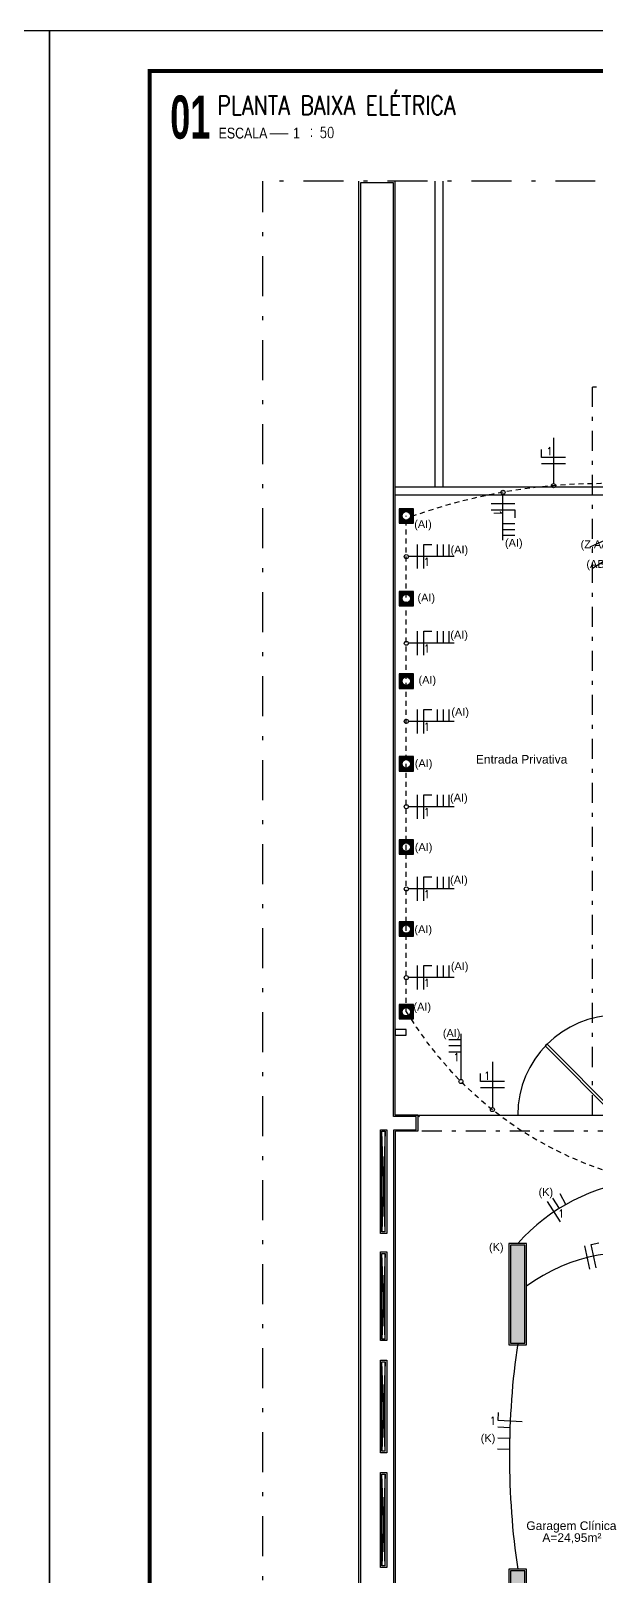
# Model space of a CAD drawing. Header units: millimetres. Extents: x 3040 to 3208, y 298 to 357.
# Drawn here: x 3123.14 to 3137.28, y 318.64 to 357.26 of the extents above; entities that cross this region are included whole.
import ezdxf
from ezdxf.enums import TextEntityAlignment as Align

# ---------------------------------------------------------------- set-up
doc = ezdxf.new("R2010")
doc.units = ezdxf.units.MM
doc.header["$MEASUREMENT"] = 0
for name, pattern in [('CONTINU', [0]), ('DASHDOT', [1, 0.5, -0.25, 0, -0.25]), ('HIDDEN2', [0.1875, 0.125, -0.0625])]:
    doc.linetypes.add(name, pattern=pattern)
doc.layers.get('0').update_dxf_attribs({"linetype": 'CONTINUOUS'})
for name, color, linetype in [('-HIDRO', 8, 'CONTINUOUS'), ('A-TXT-Y', 8, 'CONTINUOUS'), ('CABO-ILUM', 3, 'CONTINUOUS'), ('E-txt-g', 3, 'CONTINUOUS'), ('E-TXT-Y', 2, 'CONTINUOUS'), ('eletroduto parede e teto', 2, 'CONTINU'), ('eletroduto_chao', 2, 'HIDDEN2'), ('FIACAO', 1, 'CONTINUOUS'), ('PENA 03', 3, 'CONTINUOUS'), ('PL4', 4, 'CONTINUOUS'), ('Pontos Luminotécnicos', 3, 'CONTINUOUS'), ("PRANCHA - PROJETU'S", 7, 'CONTINUOUS'), ('TEXTO', 2, 'CONTINUOUS'), ('TXT_0', 7, 'CONTINUOUS')]:
    doc.layers.add(name, color=color, linetype=linetype)
doc.layers.add('E-Txt-W', color=7, linetype='CONTINUOUS', lineweight=20)
doc.styles.add('ARIAL', font='arial.ttf', dxfattribs={"height": 2})
doc.styles.add('COTA50', font='ROMANS.shx', dxfattribs={"height": 0.08})
doc.styles.add('F2', font='ARIALN.TTF')
doc.styles.add('REG140', font='romans.shx', dxfattribs={"width": 0.8, "height": 0.35})
doc.styles.add('REG80', font='romans.shx', dxfattribs={"width": 0.8, "height": 0.2})
doc.styles.add('ROMANS', font='romans.shx', dxfattribs={"height": 0.1})
doc.styles.add('SANSSERIF2', font='sanssb__.ttf', dxfattribs={"width": 0.8})
doc.dimstyles.new('COTA50', dxfattribs={"dimtxt": 0.08, "dimasz": 0.05, "dimexe": 0.05, "dimexo": 0.95, "dimgap": 0.04, "dimtad": 1, "dimzin": 4, "dimdsep": 46, "dimtxsty": 'COTA50', "dimblk1": 'USERTICK', "dimblk2": 'USERTICK', "dimsah": 1, "dimcen": -0.1, "dimdle": 0.05, "dimse1": 1, "dimse2": 1, "dimclrd": 250, "dimclre": 3, "dimclrt": 4, "dimadec": 0, "dimazin": 0, "dimtfac": 1, "dimtix": 1, "dimtmove": 2, "dimatfit": 3, "dimldrblk": 'USERTICK', "dimfxl": 0, "dimtvp": 1.25, "dimtolj": 1, "dimtzin": 4, "dimarcsym": 0})

# ---------------------------------------------------------------- blocks, each defined once
blk = doc.blocks.new('LUMINÁRIA.04')
at = {"layer": 'Pontos Luminotécnicos', "ltscale": 0.05}
h = blk.add_hatch(color=9, dxfattribs=at)
h.dxf.hatch_style = 1
h.paths.add_polyline_path([(0.02, 0.2), (0.02, 0.02), (1.247, 0.02), (1.247, 0.2)])
for points in [[(0, 0.22), (0, 0), (1.267, 0), (1.267, 0.22)], [(0.02, 0.2), (0.02, 0.02), (1.247, 0.02), (1.247, 0.2)]]:
    blk.add_lwpolyline(points, close=True, dxfattribs=at)
blk = doc.blocks.new('eletrico')
at = {"layer": '-HIDRO', "linetype": 'DASHDOT'}
for p in [(-6.347, -14.246), (7.26, 12.39)]:
    blk.add_line(p, (-6.347, 12.39), dxfattribs=at)
at = {"layer": '-HIDRO'}
for p, q in [((-5.147, -7.728), (-5.147, 12.39)), ((-4.714, 12.37), (-5.127, 12.37)), ((-5.127, 12.37), (-5.127, -7.748)), ((-4.714, 0.698), (-4.714, 12.37)), ((-4.694, 0.718), (-4.694, 12.39)), ((-4.194, 8.564), (-4.194, 12.39)), ((-4.094, 8.564), (-4.094, 12.39)), ((-4.194, 8.564), (-4.694, 8.564)), ((-1.627, 8.564), (-4.194, 8.564)), ((-1.627, 8.464), (-4.694, 8.464)), ((-4.554, 1.786), (-4.694, 1.786)), ((-4.694, 1.786), (-4.694, 1.716)), ((-4.554, 1.716), (-4.554, 1.786)), ((-4.694, 1.716), (-4.554, 1.716)), ((-2.794, 1.602), (-2.816, 1.581)), ((-2.816, 1.581), (-1.932, 0.697)), ((-1.91, 0.718), (-2.794, 1.602)), ((-4.431, 0.698), (-4.714, 0.698)), ((-4.41, 0.718), (-4.694, 0.718)), ((-4.431, 0.534), (-4.431, 0.698)), ((-4.41, 0.718), (-4.41, 0.514)), ((-4.41, 0.718), (-1.91, 0.718)), ((-4.389, 0.697), (-4.41, 0.718)), ((-4.878, 0.534), (-4.798, 0.534)), ((-4.878, -0.764), (-4.878, 0.534)), ((-4.858, -0.744), (-4.858, 0.514)), ((-4.858, 0.514), (-4.818, 0.514)), ((-4.818, -0.744), (-4.858, 0.514)), ((-4.818, 0.514), (-4.858, -0.744)), ((-4.818, -0.744), (-4.818, 0.514)), ((-4.798, 0.534), (-4.798, -0.764)), ((-4.708, -7.648), (-4.708, 0.534)), ((-4.708, 0.534), (-4.431, 0.534)), ((-4.688, -7.628), (-4.688, 0.514)), ((-4.41, 0.514), (-4.688, 0.514)), ((-4.798, -0.764), (-4.878, -0.764)), ((-4.818, -0.744), (-4.858, -0.744)), ((-4.878, -0.993), (-4.798, -0.993)), ((-4.878, -2.102), (-4.878, -0.993)), ((-4.858, -2.082), (-4.858, -1.013)), ((-4.858, -1.013), (-4.818, -1.013)), ((-4.818, -2.082), (-4.858, -1.013)), ((-4.818, -1.013), (-4.858, -2.082)), ((-4.818, -2.082), (-4.818, -1.013)), ((-4.798, -0.993), (-4.798, -2.102)), ((-4.798, -2.102), (-4.878, -2.102)), ((-4.818, -2.082), (-4.858, -2.082)), ((-4.878, -2.345), (-4.798, -2.345)), ((-4.878, -3.504), (-4.878, -2.345)), ((-4.858, -3.484), (-4.858, -2.365)), ((-4.858, -2.365), (-4.818, -2.365)), ((-4.818, -3.484), (-4.858, -2.365)), ((-4.818, -2.365), (-4.858, -3.484)), ((-4.818, -3.484), (-4.818, -2.365)), ((-4.798, -2.345), (-4.798, -3.504)), ((-4.798, -3.504), (-4.878, -3.504)), ((-4.818, -3.484), (-4.858, -3.484)), ((-4.878, -3.751), (-4.798, -3.751)), ((-4.878, -4.936), (-4.878, -3.751)), ((-4.858, -4.916), (-4.858, -3.771)), ((-4.858, -3.771), (-4.818, -3.771)), ((-4.818, -4.916), (-4.858, -3.771)), ((-4.818, -3.771), (-4.858, -4.916)), ((-4.818, -4.916), (-4.818, -3.771)), ((-4.798, -3.751), (-4.798, -4.936)), ((-4.798, -4.936), (-4.878, -4.936)), ((-4.818, -4.916), (-4.858, -4.916))]:
    blk.add_line(p, q, dxfattribs=at)
at = {"layer": '-HIDRO', "linetype": 'DASHDOT', "ltscale": 0.5}
for p, q in [((-2.227, 1.318), (-2.227, 9.814)), ((-1.627, 9.814), (-2.227, 9.814)), ((-2.227, 0.718), (-2.227, 1.188)), ((-4.554, 0.718), (-1.627, 0.718)), ((-1.91, 0.514), (-4.41, 0.514))]:
    blk.add_line(p, q, dxfattribs=at)
at = {"layer": '-HIDRO'}
blk.add_arc((-1.91, 0.718), 1.25, 90, 180, dxfattribs=at)
blk = doc.blocks.new('f_fn')
at = {"layer": 'FIACAO'}
for points in [[(-0.04, -0.15), (-0.04, 0.15)], [(0.04, -0.15), (0.04, 0.15), (0.14, 0.15)]]:
    blk.add_lwpolyline(points, dxfattribs=at)
blk = doc.blocks.new('f_nr')
at = {"layer": 'FIACAO'}
for points in [[(-0.041, 0), (-0.041, 0.151)], [(0.041, -0.149), (0.041, 0.151), (0.141, 0.151)]]:
    blk.add_lwpolyline(points, dxfattribs=at)
blk = doc.blocks.new('f_r')
at = {"layer": 'FIACAO'}
blk.add_lwpolyline([(0, 0), (0, 0.15)], dxfattribs=at)
blk = doc.blocks.new('f_fr')
at = {"layer": 'FIACAO'}
for points in [[(-0.04, -0.15), (-0.04, 0.15)], [(0.04, 0), (0.04, 0.15)]]:
    blk.add_lwpolyline(points, dxfattribs=at)
blk = doc.blocks.new('el')
at = {"layer": 'A-TXT-Y'}
blk.add_line((0, -0.598), (0, -0.025), dxfattribs=at)
blk.add_circle((0, 0), 0.0254, dxfattribs=at)
blk = doc.blocks.new('USERTICK')
for p, q in [((0, 1), (0, -1)), ((-1, 0), (1, 0))]:
    blk.add_line(p, q)
blk.add_circle((0, 0), 0.25)
blk = doc.blocks.new('ADFSGASDFG')
at = {"layer": "PRANCHA - PROJETU'S", "color": 1}
blk.add_lwpolyline([(276.578, 47.946), (360.678, 47.946), (360.678, 107.346), (276.578, 107.346)], close=True, dxfattribs=at)
at = {"layer": "PRANCHA - PROJETU'S", "color": 4, "const_width": 0.1}
blk.add_lwpolyline([(279.078, 106.346), (359.678, 106.346), (359.678, 48.946), (279.078, 48.946)], close=True, dxfattribs=at)
blk = doc.blocks.new('IND_DES')
at = {"layer": 'E-Txt-W', "color": 7}
blk.add_line((0.027, -0.243), (0.198, -0.243), dxfattribs=at)
at = {"layer": 'E-txt-g', "color": 7, "style": 'F2'}
for s, p in [('ESCALA', (-0.446, -0.286)), ('1', (0.243, -0.286)), (':', (0.399, -0.271))]:
    blk.add_text(s, height=0.1, dxfattribs=at).set_placement(p)
blk.add_attdef('ESCALA', (0.49, -0.281), '', height=0.1, dxfattribs=at)
at = {"layer": 'E-Txt-W', "color": 6, "style": 'F2'}
blk.add_attdef('00', text='', height=0.4, dxfattribs=at).set_placement((-0.708, -0.288), align=Align.CENTER)
at = {"layer": 'E-TXT-Y', "color": 7, "style": 'F2'}
for tag, p in [('PROJETO', (-0.456, 0.183)), ('DESENHO', (-0.458, -0.066))]:
    blk.add_attdef(tag, p, '', height=0.175, dxfattribs=at)

msp = doc.modelspace()

# ---------------------------------------------------------------- hatches: boundary and pattern name
at = {"layer": 'Pontos Luminotécnicos'}
h = msp.add_hatch(color=251, dxfattribs=at)
h.dxf.hatch_style = 1
edge = h.paths.add_edge_path()
edge.add_arc((3132.533, 345.142), 0.106, 0, 360)
h.paths.add_polyline_path([(3132.713, 345.322), (3132.353, 345.322), (3132.353, 344.962), (3132.713, 344.962)])
h = msp.add_hatch(color=251, dxfattribs=at)
h.dxf.hatch_style = 1
edge = h.paths.add_edge_path()
edge.add_arc((3132.533, 343.076), 0.106, 0, 360)
h.paths.add_polyline_path([(3132.713, 343.256), (3132.353, 343.256), (3132.353, 342.896), (3132.713, 342.896)])
h = msp.add_hatch(color=251, dxfattribs=at)
h.dxf.hatch_style = 1
edge = h.paths.add_edge_path()
edge.add_arc((3132.533, 341.011), 0.106, 0, 360)
h.paths.add_polyline_path([(3132.713, 341.191), (3132.353, 341.191), (3132.353, 340.831), (3132.713, 340.831)])
h = msp.add_hatch(color=251, dxfattribs=at)
h.dxf.hatch_style = 1
edge = h.paths.add_edge_path()
edge.add_arc((3132.533, 338.945), 0.106, 0, 360)
h.paths.add_polyline_path([(3132.713, 339.125), (3132.353, 339.125), (3132.353, 338.765), (3132.713, 338.765)])
h = msp.add_hatch(color=251, dxfattribs=at)
h.dxf.hatch_style = 1
edge = h.paths.add_edge_path()
edge.add_arc((3132.533, 336.864), 0.106, 0, 360)
h.paths.add_polyline_path([(3132.713, 337.044), (3132.353, 337.044), (3132.353, 336.684), (3132.713, 336.684)])
h = msp.add_hatch(color=251, dxfattribs=at)
h.dxf.hatch_style = 1
edge = h.paths.add_edge_path()
edge.add_arc((3132.533, 334.814), 0.106, 0, 360)
h.paths.add_polyline_path([(3132.713, 334.994), (3132.353, 334.994), (3132.353, 334.634), (3132.713, 334.634)])
h = msp.add_hatch(color=251, dxfattribs=at)
h.dxf.hatch_style = 1
edge = h.paths.add_edge_path()
edge.add_arc((3132.533, 332.748), 0.106, 0, 360)
h.paths.add_polyline_path([(3132.713, 332.928), (3132.353, 332.928), (3132.353, 332.568), (3132.713, 332.568)])

# ---------------------------------------------------------------- linework, layer by layer
at = {"layer": 'eletroduto parede e teto'}
for centre, radius, start, end in [((3138.891, 323.777), 4.78, 96.054, 138.3396), ((3138.14, 322.328), 4.408, 75.006, 126.1599), ((3154.577, 321.636), 19.464, 171.6574, 188.3426)]:
    msp.add_arc(centre, radius, start, end, dxfattribs=at)
at = {"layer": 'eletroduto_chao'}
msp.add_line((3132.533, 332.748), (3132.533, 345.142), dxfattribs=at)
for centre, radius, start, end in [((3137.403, 331.895), 14.053, 83.53, 109.4982), ((3140.418, 337.521), 9.218, 211.1851, 257.267)]:
    msp.add_arc(centre, radius, start, end, dxfattribs=at)
at = {"layer": 'Pontos Luminotécnicos', "ltscale": 0.5}
for points in [[(3132.713, 345.322), (3132.353, 345.322), (3132.353, 344.962), (3132.713, 344.962)], [(3132.713, 343.256), (3132.353, 343.256), (3132.353, 342.896), (3132.713, 342.896)], [(3132.713, 341.191), (3132.353, 341.191), (3132.353, 340.831), (3132.713, 340.831)], [(3132.713, 339.125), (3132.353, 339.125), (3132.353, 338.765), (3132.713, 338.765)], [(3132.713, 337.044), (3132.353, 337.044), (3132.353, 336.684), (3132.713, 336.684)], [(3132.713, 334.994), (3132.353, 334.994), (3132.353, 334.634), (3132.713, 334.634)], [(3132.713, 332.928), (3132.353, 332.928), (3132.353, 332.568), (3132.713, 332.568)]]:
    msp.add_lwpolyline(points, close=True, dxfattribs=at)
for centre in [(3132.533, 345.142), (3132.533, 343.076), (3132.533, 341.011), (3132.533, 338.945), (3132.533, 336.864), (3132.533, 334.814), (3132.533, 332.748)]:
    msp.add_circle(centre, 0.106, dxfattribs=at)

# ---------------------------------------------------------------- block references
ref = msp.add_blockref('IND_DES', (3129.043, 355.348), dxfattribs=dict(xscale=2.699723250675218, yscale=2.699723250675218, zscale=2.699723250675218))
ref.add_attrib('00', '01', dxfattribs={"layer": 'E-Txt-W', "height": 1.0799, "style": 'SANSSERIF2', "width": 0.6}).set_placement((3127.131, 354.57), align=Align.CENTER)
ref.add_attrib('DESENHO', 'PLANTA BAIXA ELÉTRICA ', (3127.806, 355.17), dxfattribs={"layer": 'E-TXT-Y', "height": 0.47245, "style": 'REG140', "width": 0.8})
ref.add_attrib('ESCALA', '50', (3130.365, 354.589), dxfattribs={"layer": 'CABO-ILUM', "height": 0.27, "style": 'REG80', "width": 0.8})
at = {"layer": 'eletroduto parede e teto', "xscale": 2, "yscale": 2, "zscale": 2}
for name, p, rotation in [('el', (3136.216, 345.897), 180), ('f_fn', (3136.216, 346.521), 89.99999999967415), ('f_fn', (3134.952, 345.374), 270), ('f_r', (3134.952, 344.948), 270), ('f_r', (3134.952, 344.802), 270), ('f_r', (3134.952, 344.659), 269.9999999999041), ('el', (3132.533, 344.125), 90), ('f_r', (3133.606, 344.125), 359.9999999999042), ('f_r', (3133.606, 341.959), 359.9999999999042), ('el', (3132.533, 341.959), 90), ('f_r', (3133.606, 340.005), 359.9999999999042), ('el', (3132.533, 340.005), 90), ('f_r', (3133.606, 337.871), 359.9999999999042), ('el', (3132.533, 337.871), 90), ('f_r', (3133.606, 335.817), 359.9999999999042), ('el', (3132.533, 335.817), 90), ('f_r', (3133.606, 333.601), 359.9999999999042), ('el', (3132.533, 333.601), 90), ('el', (3133.9, 331.003), 180), ('f_r', (3133.9, 332.044), 90), ('f_r', (3133.9, 331.899), 90), ('f_r', (3133.9, 331.741), 90), ('el', (3134.687, 330.302), 180), ('f_fn', (3134.687, 330.925), 90), ('f_fr', (3136.294, 327.79), 32.36097681904207), ('f_r', (3136.526, 327.931), 29.03345075018444), ('f_fn', (3137.14, 326.62), 11.85122819289666), ('f_nr', (3135.13, 322.431), 87.24832150521082), ('f_r', (3135.114, 321.807), 89.29382664686437), ('f_r', (3135.119, 322.083), 88.52742960292244)]:
    msp.add_blockref(name, p, dxfattribs=dict(at, rotation=rotation))
for name, p in [('el', (3134.952, 345.732)), ('f_fn', (3132.891, 344.125)), ('f_r', (3133.317, 344.125)), ('f_r', (3133.462, 344.125)), ('f_fn', (3132.891, 341.959)), ('f_r', (3133.317, 341.959)), ('f_r', (3133.462, 341.959)), ('f_fn', (3132.891, 340.005)), ('f_r', (3133.317, 340.005)), ('f_r', (3133.462, 340.005)), ('f_fn', (3132.891, 337.871)), ('f_r', (3133.317, 337.871)), ('f_r', (3133.462, 337.871)), ('f_fn', (3132.891, 335.817)), ('f_r', (3133.317, 335.817)), ('f_r', (3133.462, 335.817)), ('f_fn', (3132.891, 333.601)), ('f_r', (3133.317, 333.601)), ('f_r', (3133.462, 333.601))]:
    msp.add_blockref(name, p, dxfattribs=at)
at = {"layer": 'PENA 03', "xscale": 2, "yscale": 2, "zscale": 2}
msp.add_blockref('eletrico', (3141.641, 328.73), dxfattribs=at)
at = {"layer": 'Pontos Luminotécnicos', "xscale": 2, "yscale": 2, "zscale": 2, "rotation": 89.99999999999997}
for p in [(3135.54, 324.42), (3135.54, 316.278)]:
    msp.add_blockref('LUMINÁRIA.04', p, dxfattribs=at)
at = {"layer": "PRANCHA - PROJETU'S", "color": 1}
for p in [(2762.934, 249.919), (2847.034, 249.919)]:
    msp.add_blockref('ADFSGASDFG', p, dxfattribs=at)

# ---------------------------------------------------------------- texts
at = {"layer": 'TEXTO', "color": 4, "style": 'ARIAL'}
for s, p in [('(AI)', (3132.951, 344.936)), ('(AI)', (3135.222, 344.469)), ('(Z,AA,AD)', (3137.515, 344.432)), ('(AI)', (3133.86, 344.3)), ('(AB,AC)', (3137.54, 343.941)), ('(AI)', (3133.033, 343.1)), ('(AI)', (3133.855, 342.172)), ('(AI)', (3133.059, 341.043)), ('(AI)', (3133.881, 340.244)), ('(AI)', (3132.966, 338.959)), ('(AI)', (3133.849, 338.1)), ('(AI)', (3132.966, 336.864)), ('(AI)', (3133.849, 336.047)), ('(AI)', (3132.957, 334.811)), ('(AI)', (3133.868, 333.887)), ('(AI)', (3132.932, 332.873)), ('(AI)', (3133.667, 332.215)), ('(K)', (3136.024, 328.242)), ('(K)', (3134.784, 326.865)), ('(K)', (3134.577, 322.091))]:
    msp.add_text(s, height=0.196, dxfattribs=at).set_placement(p, align=Align.MIDDLE_CENTER)
at = {"layer": 'TEXTO', "style": 'ARIAL'}
for s, p in [('Entrada Privativa', (3135.417, 339.058)), ('Garagem Clínica', (3136.663, 319.9))]:
    msp.add_text(s, height=0.21511, dxfattribs=at).set_placement(p, align=Align.MIDDLE_CENTER)
at = {"layer": 'TEXTO', "color": 251, "style": 'ARIAL'}
msp.add_text('A=24,95m²', height=0.2151, dxfattribs=at).set_placement((3136.675, 319.603), align=Align.MIDDLE_CENTER)
at = {"layer": 'TXT_0', "style": 'ROMANS'}
for p in [(3136.031, 346.657), (3132.961, 343.893), (3132.961, 341.726), (3132.961, 339.772), (3132.961, 337.639), (3132.961, 335.585), (3132.961, 333.369), (3133.703, 331.508), (3134.472, 331.048), (3136.319, 327.602), (3134.612, 322.423)]:
    msp.add_text('1', height=0.2, dxfattribs=at).set_placement(p)
msp.add_text('1', height=0.2, rotation=270, dxfattribs=at).set_placement((3134.72, 345.304))

# ---------------------------------------------------------------- leaders
at = {"layer": 'PL4'}
for points in [[(3138.949, 345.198), (3137.521, 344.549)], [(3138.887, 344.898), (3137.546, 344.058)]]:
    msp.add_leader(points, dimstyle='COTA50', override={"dimasz": 2, "dimtad": 0, "dimclrd": 256}, dxfattribs=at)

doc.saveas('drawing.dxf')
